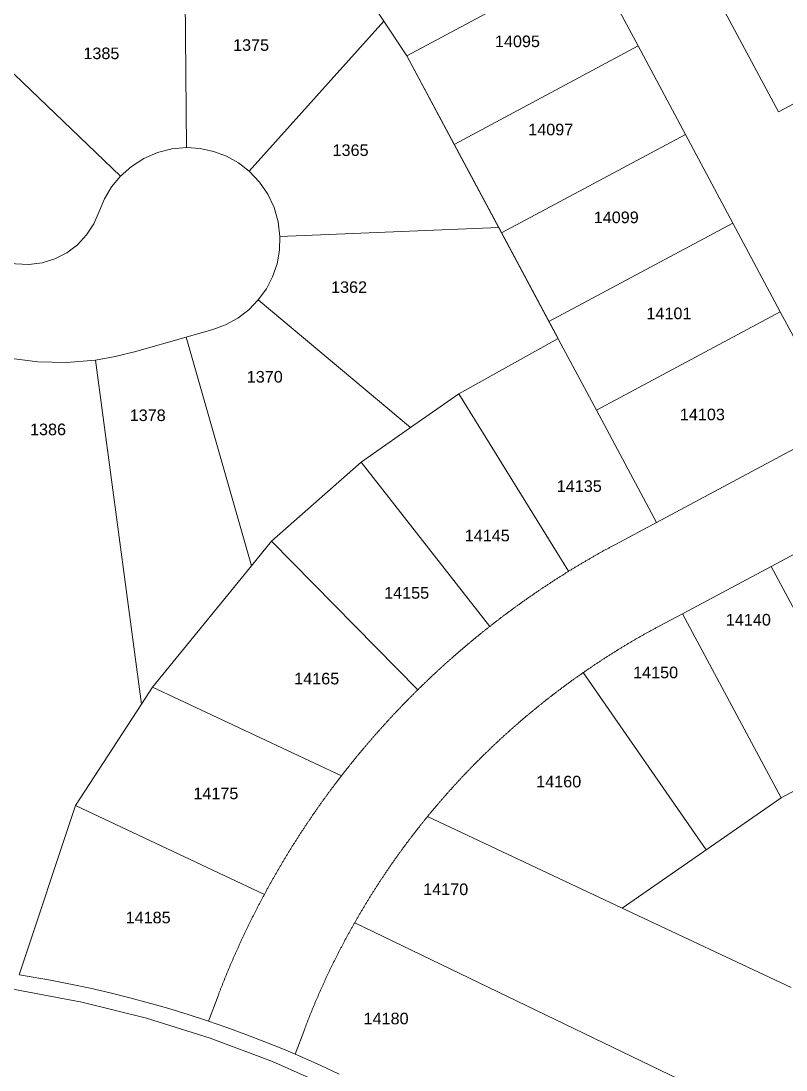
# Model space of a CAD drawing. Header units: feet. Extents: x 865220 to 2866543, y -2240498 to 973965.
# Drawn here: x 2860472 to 2860967, y 965351 to 966029 of the extents above; entities that cross this region are included whole.
import ezdxf
from ezdxf.enums import TextEntityAlignment as Align

# ---------------------------------------------------------------- set-up
doc = ezdxf.new("R2010")
doc.units = ezdxf.units.FT
doc.header["$LTSCALE"] = 0.015
doc.header["$MEASUREMENT"] = 0
doc.layers.add('Dakota County Addresses', color=7, linetype='Continuous')
doc.layers.add('Dakota County Parcels', color=7, linetype='Continuous')
doc.styles.add('Dimensions 100', font='arial.ttf')

# ---------------------------------------------------------------- blocks, each defined once
blk = doc.blocks.new('ACMAP_ANN_TEMPLATE_Dakota County Addresses')
at = {"layer": 'Dakota County Addresses', "style": 'Dimensions 100'}
blk.add_attdef('DakotaCountyAddress', text='', height=50, dxfattribs=at).set_placement((0, 0), align=Align.CENTER)

msp = doc.modelspace()

# ---------------------------------------------------------------- linework, layer by layer
at = {"layer": 'Dakota County Parcels', "lineweight": 5, "ltscale": 100}
for p, q in [((2860579.3, 965947.15), (2860578.14, 966091.24)), ((2860899.61, 966087.62), (2860962.36, 965970.36)), ((2860721.84, 966006.55), (2860840.86, 966070.24)), ((2860840.87, 966070.24), (2860871.53, 966012.94)), ((2860706.92, 966028.98), (2860685.69, 966060.92)), ((2860619.83, 965931.83), (2860706.92, 966028.98)), ((2860721.84, 966006.55), (2860706.92, 966028.98)), ((2860536.46, 965928.65), (2860441.61, 966019.5)), ((2860752.52, 965949.25), (2860871.53, 966012.94)), ((2860871.53, 966012.94), (2860902.2, 965955.63)), ((2860781.3, 965895.45), (2860721.84, 966006.55)), ((2860990.87, 965985.62), (2860962.36, 965970.36)), ((2860783.18, 965891.94), (2860902.2, 965955.63)), ((2860902.2, 965955.63), (2860932.86, 965898.33)), ((2860813.85, 965834.64), (2860932.86, 965898.33)), ((2860932.86, 965898.33), (2860963.53, 965841.03)), ((2860781.3, 965895.45), (2860639.73, 965889.62)), ((2860819.69, 965823.71), (2860781.3, 965895.45)), ((2860724.23, 965766.04), (2860625.76, 965848.61)), ((2860844.51, 965777.34), (2860963.53, 965841.03)), ((2860963.53, 965841.03), (2860988.31, 965794.72)), ((2860596.22, 965829.45), (2860579.13, 965824.59)), ((2860579.13, 965824.59), (2860545.71, 965815.07)), ((2860621.24, 965676.71), (2860579.13, 965824.59)), ((2860755.58, 965787.93), (2860819.69, 965823.71)), ((2860550.1, 965587.1), (2860520.29, 965809.78)), ((2860724.23, 965766.04), (2860755.58, 965787.93)), ((2860826.54, 965673.1), (2860755.59, 965787.92)), ((2860883.39, 965704.7), (2861002.46, 965768.28)), ((2860692.22, 965743.69), (2860724.23, 965766.04)), ((2860634.2, 965692.64), (2860692.22, 965743.69)), ((2860775.58, 965637.51), (2860692.22, 965743.68)), ((2861030.78, 965715.39), (2860957.57, 965676.3)), ((2860883.39, 965704.7), (2860856.89, 965690.56)), ((2860621.24, 965676.71), (2860634.2, 965692.64)), ((2860728.91, 965596.44), (2860634.21, 965692.63)), ((2860557.32, 965598.21), (2860621.24, 965676.71)), ((2860957.57, 965676.3), (2860900.23, 965645.69)), ((2861021.2, 965557.38), (2860957.57, 965676.3)), ((2860900.23, 965645.69), (2860885.15, 965637.64)), ((2860963.99, 965526.55), (2860900.23, 965645.69)), ((2860915.58, 965492.99), (2860836.02, 965607.6)), ((2860557.32, 965598.21), (2860550.1, 965587.1)), ((2860557.33, 965598.21), (2860679.48, 965540.76)), ((2861094.26, 965596.75), (2860963.99, 965526.55)), ((2860550.1, 965587.1), (2860507.53, 965521.63)), ((2860963.99, 965526.55), (2860861.2, 965455.3)), ((2860507.53, 965521.63), (2860471.09, 965412.16)), ((2860507.54, 965521.64), (2860629.69, 965464.18)), ((2860735.27, 965514.53), (2860861.2, 965455.3)), ((2860970.5, 965403.9), (2860861.2, 965455.3)), ((2860688.1, 965445.82), (2861061.05, 965266.11)), ((2860599.71, 965398.64), (2860593.44, 965382.18)), ((2860655.77, 965377.28), (2860649.5, 965360.81))]:
    msp.add_line(p, q, dxfattribs=at)
for points in [[(2860721.85, 966006.55), (2860752.52, 965949.25), (2860783.18, 965891.94), (2860813.85, 965834.64), (2860844.51, 965777.34), (2860883.39, 965704.7)], [(2860579.3, 965947.15), (2860569.77, 965946.3), (2860560.48, 965943.96), (2860551.69, 965940.16), (2860543.62, 965935.02), (2860536.46, 965928.65)], [(2860619.83, 965931.83), (2860612.82, 965937.24), (2860605.09, 965941.55), (2860596.8, 965944.69), (2860588.14, 965946.56), (2860579.3, 965947.15)], [(2860639.73, 965889.62), (2860638.58, 965899.13), (2860635.92, 965908.33), (2860631.84, 965916.99), (2860626.43, 965924.89), (2860619.83, 965931.83)], [(2860536.46, 965928.65), (2860530.79, 965921.76), (2860526.19, 965914.11), (2860522.79, 965905.86)], [(2860460.19, 965873.78), (2860468.64, 965871.89), (2860477.28, 965871.49), (2860485.87, 965872.58), (2860494.14, 965875.14), (2860501.85, 965879.09), (2860508.76, 965884.31), (2860514.66, 965890.64), (2860519.39, 965897.9), (2860522.79, 965905.86)], [(2860625.76, 965848.61), (2860630.94, 965855.8), (2860635, 965863.67), (2860637.85, 965872.05), (2860639.44, 965880.77), (2860639.73, 965889.62)], [(2860596.22, 965829.45), (2860604.6, 965832.53), (2860612.43, 965836.81), (2860619.53, 965842.21), (2860625.76, 965848.61)], [(2860520.29, 965809.78), (2860533.1, 965811.97), (2860545.71, 965815.07)], [(2860464.6, 965811.02), (2860483.09, 965808.68), (2860501.72, 965808.27), (2860520.29, 965809.78)], [(2860856.89, 965690.56), (2860856.45, 965690.32), (2860856.01, 965690.09), (2860855.57, 965689.85), (2860855.13, 965689.61), (2860854.69, 965689.38), (2860854.25, 965689.14), (2860853.81, 965688.9), (2860853.37, 965688.66), (2860852.93, 965688.42), (2860852.5, 965688.18), (2860852.06, 965687.94), (2860851.62, 965687.7), (2860851.18, 965687.46), (2860850.74, 965687.22), (2860850.3, 965686.98), (2860849.87, 965686.74), (2860849.43, 965686.5), (2860848.99, 965686.25), (2860848.55, 965686.01), (2860848.12, 965685.77), (2860847.68, 965685.53), (2860847.24, 965685.28), (2860846.81, 965685.04), (2860846.37, 965684.79), (2860845.94, 965684.55), (2860845.5, 965684.3), (2860845.07, 965684.06), (2860844.63, 965683.81), (2860844.2, 965683.56), (2860843.76, 965683.32), (2860843.33, 965683.07), (2860842.89, 965682.82), (2860842.46, 965682.57), (2860842.03, 965682.32), (2860841.59, 965682.07), (2860841.16, 965681.82), (2860840.73, 965681.57), (2860840.29, 965681.32), (2860839.86, 965681.07), (2860839.43, 965680.82), (2860839, 965680.57), (2860838.56, 965680.32), (2860838.13, 965680.07), (2860837.7, 965679.81), (2860837.27, 965679.56), (2860836.84, 965679.31), (2860836.41, 965679.05), (2860835.98, 965678.8), (2860835.55, 965678.55), (2860835.12, 965678.29), (2860834.69, 965678.04), (2860834.26, 965677.78), (2860833.83, 965677.52), (2860833.4, 965677.27), (2860832.97, 965677.01), (2860832.54, 965676.75), (2860832.11, 965676.5), (2860831.68, 965676.24), (2860831.26, 965675.98), (2860830.83, 965675.72), (2860830.4, 965675.46), (2860829.97, 965675.2), (2860829.55, 965674.94), (2860829.12, 965674.68), (2860828.69, 965674.42), (2860828.27, 965674.16), (2860827.84, 965673.9), (2860827.41, 965673.64), (2860826.99, 965673.37), (2860826.54, 965673.1)], [(2860826.54, 965673.1), (2860826.12, 965672.84), (2860825.69, 965672.57), (2860825.27, 965672.31), (2860824.84, 965672.04), (2860824.42, 965671.78), (2860824, 965671.52), (2860823.57, 965671.25), (2860823.15, 965670.98), (2860822.72, 965670.72), (2860822.3, 965670.45), (2860821.88, 965670.19), (2860821.46, 965669.92), (2860821.03, 965669.65), (2860820.61, 965669.38), (2860820.19, 965669.11), (2860819.77, 965668.85), (2860819.35, 965668.58), (2860818.93, 965668.31), (2860818.51, 965668.04), (2860818.08, 965667.77), (2860817.66, 965667.5), (2860817.24, 965667.22), (2860816.82, 965666.95), (2860816.4, 965666.68), (2860815.99, 965666.41), (2860815.57, 965666.14), (2860815.15, 965665.86), (2860814.73, 965665.59), (2860814.31, 965665.32), (2860813.89, 965665.04), (2860813.47, 965664.77), (2860813.06, 965664.49), (2860812.64, 965664.22), (2860812.22, 965663.94), (2860811.8, 965663.67), (2860811.39, 965663.39), (2860810.97, 965663.11), (2860810.56, 965662.84), (2860810.14, 965662.56), (2860809.72, 965662.28), (2860809.31, 965662), (2860808.89, 965661.73), (2860808.48, 965661.45), (2860808.06, 965661.17), (2860807.65, 965660.89), (2860807.24, 965660.61), (2860806.82, 965660.33), (2860806.41, 965660.05), (2860805.99, 965659.77), (2860805.58, 965659.48), (2860805.17, 965659.2), (2860804.76, 965658.92), (2860804.34, 965658.64), (2860803.93, 965658.35), (2860803.52, 965658.07), (2860803.11, 965657.79), (2860802.7, 965657.5), (2860802.29, 965657.22), (2860801.87, 965656.93), (2860801.46, 965656.65), (2860801.05, 965656.36), (2860800.64, 965656.08), (2860800.23, 965655.79), (2860799.82, 965655.5), (2860799.41, 965655.22), (2860799.01, 965654.93), (2860798.6, 965654.64), (2860798.19, 965654.35), (2860797.78, 965654.06), (2860797.37, 965653.78), (2860796.96, 965653.49), (2860796.56, 965653.2), (2860796.15, 965652.91), (2860795.74, 965652.62), (2860795.34, 965652.33), (2860794.93, 965652.03), (2860794.52, 965651.74), (2860794.12, 965651.45), (2860793.71, 965651.16), (2860793.31, 965650.87), (2860792.9, 965650.57), (2860792.5, 965650.28), (2860792.09, 965649.99), (2860791.69, 965649.69), (2860791.28, 965649.4), (2860790.88, 965649.1), (2860790.48, 965648.81), (2860790.07, 965648.51), (2860789.67, 965648.22), (2860789.27, 965647.92), (2860788.86, 965647.62), (2860788.46, 965647.33), (2860788.06, 965647.03), (2860787.66, 965646.73), (2860787.26, 965646.43), (2860786.86, 965646.14), (2860786.46, 965645.84), (2860786.05, 965645.54), (2860785.65, 965645.24), (2860785.25, 965644.94), (2860784.85, 965644.64), (2860784.45, 965644.34), (2860784.06, 965644.04), (2860783.66, 965643.74), (2860783.26, 965643.43), (2860782.86, 965643.13), (2860782.46, 965642.83), (2860782.06, 965642.53), (2860781.67, 965642.22), (2860781.27, 965641.92), (2860780.87, 965641.62), (2860780.47, 965641.31), (2860780.08, 965641.01), (2860779.68, 965640.7), (2860779.29, 965640.4), (2860778.89, 965640.09), (2860778.49, 965639.79), (2860778.1, 965639.48), (2860777.7, 965639.17), (2860777.31, 965638.87), (2860776.92, 965638.56), (2860776.52, 965638.25), (2860776.13, 965637.94), (2860775.58, 965637.51)], [(2860775.58, 965637.51), (2860775.18, 965637.2), (2860774.79, 965636.89), (2860774.4, 965636.58), (2860774.01, 965636.27), (2860773.61, 965635.96), (2860773.22, 965635.65), (2860772.83, 965635.34), (2860772.44, 965635.03), (2860772.05, 965634.72), (2860771.66, 965634.41), (2860771.27, 965634.09), (2860770.88, 965633.78), (2860770.49, 965633.47), (2860770.1, 965633.15), (2860769.71, 965632.84), (2860769.32, 965632.53), (2860768.93, 965632.21), (2860768.54, 965631.9), (2860768.16, 965631.58), (2860767.77, 965631.27), (2860767.38, 965630.95), (2860766.99, 965630.63), (2860766.61, 965630.32), (2860766.22, 965630), (2860765.83, 965629.68), (2860765.45, 965629.36), (2860765.06, 965629.05), (2860764.68, 965628.73), (2860764.29, 965628.41), (2860763.91, 965628.09), (2860763.52, 965627.77), (2860763.14, 965627.45), (2860762.75, 965627.13), (2860762.37, 965626.81), (2860761.99, 965626.49), (2860761.6, 965626.17), (2860761.22, 965625.85), (2860760.84, 965625.52), (2860760.45, 965625.2), (2860760.07, 965624.88), (2860759.69, 965624.56), (2860759.31, 965624.23), (2860758.93, 965623.91), (2860758.55, 965623.59), (2860758.17, 965623.26), (2860757.79, 965622.94), (2860757.41, 965622.61), (2860757.03, 965622.29), (2860756.65, 965621.96), (2860756.27, 965621.64), (2860755.89, 965621.31), (2860755.51, 965620.98), (2860755.13, 965620.66), (2860754.76, 965620.33), (2860754.38, 965620), (2860754, 965619.67), (2860753.62, 965619.34), (2860753.25, 965619.02), (2860752.87, 965618.69), (2860752.49, 965618.36), (2860752.12, 965618.03), (2860751.74, 965617.7), (2860751.37, 965617.37), (2860750.99, 965617.04), (2860750.62, 965616.71), (2860750.24, 965616.37), (2860749.87, 965616.04), (2860749.5, 965615.71), (2860749.12, 965615.38), (2860748.75, 965615.05), (2860748.38, 965614.71), (2860748, 965614.38), (2860747.63, 965614.05), (2860747.26, 965613.71), (2860746.89, 965613.38), (2860746.52, 965613.04), (2860746.15, 965612.71), (2860745.78, 965612.37), (2860745.4, 965612.04), (2860745.03, 965611.7), (2860744.66, 965611.36), (2860744.3, 965611.03), (2860743.93, 965610.69), (2860743.56, 965610.35), (2860743.19, 965610.01), (2860742.82, 965609.68), (2860742.45, 965609.34), (2860742.08, 965609), (2860741.72, 965608.66), (2860741.35, 965608.32), (2860740.98, 965607.98), (2860740.62, 965607.64), (2860740.25, 965607.3), (2860739.88, 965606.96), (2860739.52, 965606.62), (2860739.15, 965606.28), (2860738.79, 965605.94), (2860738.42, 965605.59), (2860738.06, 965605.25), (2860737.7, 965604.91), (2860737.33, 965604.57), (2860736.97, 965604.22), (2860736.61, 965603.88), (2860736.24, 965603.53), (2860735.88, 965603.19), (2860735.52, 965602.85), (2860735.16, 965602.5), (2860734.8, 965602.16), (2860734.43, 965601.81), (2860734.07, 965601.46), (2860733.71, 965601.12), (2860733.35, 965600.77), (2860732.99, 965600.42), (2860732.63, 965600.08), (2860732.27, 965599.73), (2860731.91, 965599.38), (2860731.56, 965599.03), (2860731.2, 965598.68), (2860730.84, 965598.34), (2860730.48, 965597.99), (2860730.12, 965597.64), (2860729.77, 965597.29), (2860729.41, 965596.94), (2860728.91, 965596.44)], [(2860885.15, 965637.64), (2860884.71, 965637.4), (2860884.27, 965637.16), (2860883.83, 965636.93), (2860883.39, 965636.69), (2860882.95, 965636.45), (2860882.51, 965636.21), (2860882.07, 965635.98), (2860881.63, 965635.74), (2860881.19, 965635.5), (2860880.75, 965635.26), (2860880.32, 965635.02), (2860879.88, 965634.78), (2860879.44, 965634.54), (2860879, 965634.29), (2860878.56, 965634.05), (2860878.13, 965633.81), (2860877.69, 965633.57), (2860877.25, 965633.32), (2860876.82, 965633.08), (2860876.38, 965632.84), (2860875.94, 965632.59), (2860875.51, 965632.35), (2860875.07, 965632.1), (2860874.64, 965631.86), (2860874.2, 965631.61), (2860873.77, 965631.36), (2860873.33, 965631.12), (2860872.9, 965630.87), (2860872.46, 965630.62), (2860872.03, 965630.37), (2860871.6, 965630.12), (2860871.16, 965629.87), (2860870.73, 965629.62), (2860870.3, 965629.37), (2860869.87, 965629.12), (2860869.43, 965628.87), (2860869, 965628.62), (2860868.57, 965628.37), (2860868.14, 965628.12), (2860867.71, 965627.86), (2860867.28, 965627.61), (2860866.84, 965627.36), (2860866.41, 965627.1), (2860865.98, 965626.85), (2860865.55, 965626.59), (2860865.12, 965626.34), (2860864.69, 965626.08), (2860864.27, 965625.82), (2860863.84, 965625.57), (2860863.41, 965625.31), (2860862.98, 965625.05), (2860862.55, 965624.79), (2860862.12, 965624.54), (2860861.7, 965624.28), (2860861.27, 965624.02), (2860860.84, 965623.76), (2860860.41, 965623.5), (2860859.99, 965623.24), (2860859.56, 965622.98), (2860859.13, 965622.71), (2860858.71, 965622.45), (2860858.28, 965622.19), (2860857.86, 965621.93), (2860857.43, 965621.66), (2860857.01, 965621.4), (2860856.58, 965621.14), (2860856.16, 965620.87), (2860855.74, 965620.61), (2860855.31, 965620.34), (2860854.89, 965620.07), (2860854.47, 965619.81), (2860854.04, 965619.54), (2860853.62, 965619.27), (2860853.2, 965619.01), (2860852.78, 965618.74), (2860852.35, 965618.47), (2860851.93, 965618.2), (2860851.51, 965617.93), (2860851.09, 965617.66), (2860850.67, 965617.39), (2860850.25, 965617.12), (2860849.83, 965616.85), (2860849.41, 965616.58), (2860848.99, 965616.31), (2860848.57, 965616.04), (2860848.15, 965615.76), (2860847.73, 965615.49), (2860847.31, 965615.22), (2860846.9, 965614.94), (2860846.48, 965614.67), (2860846.06, 965614.39), (2860845.64, 965614.12), (2860845.23, 965613.84), (2860844.81, 965613.57), (2860844.39, 965613.29), (2860843.98, 965613.01), (2860843.56, 965612.74), (2860843.14, 965612.46), (2860842.73, 965612.18), (2860842.31, 965611.9), (2860841.9, 965611.62), (2860841.48, 965611.34), (2860841.07, 965611.06), (2860840.66, 965610.78), (2860840.24, 965610.5), (2860839.83, 965610.22), (2860839.41, 965609.94), (2860839, 965609.66), (2860838.59, 965609.38), (2860838.18, 965609.09), (2860837.76, 965608.81), (2860837.35, 965608.53), (2860836.94, 965608.24), (2860836.53, 965607.96), (2860836.02, 965607.6)], [(2860836.02, 965607.6), (2860835.61, 965607.32), (2860835.2, 965607.03), (2860834.79, 965606.75), (2860834.38, 965606.46), (2860833.97, 965606.17), (2860833.56, 965605.88), (2860833.15, 965605.6), (2860832.74, 965605.31), (2860832.33, 965605.02), (2860831.92, 965604.73), (2860831.52, 965604.44), (2860831.11, 965604.15), (2860830.7, 965603.86), (2860830.3, 965603.57), (2860829.89, 965603.28), (2860829.48, 965602.99), (2860829.08, 965602.7), (2860828.67, 965602.4), (2860828.27, 965602.11), (2860827.86, 965601.82), (2860827.46, 965601.52), (2860827.05, 965601.23), (2860826.65, 965600.94), (2860826.24, 965600.64), (2860825.84, 965600.35), (2860825.44, 965600.05), (2860825.03, 965599.75), (2860824.63, 965599.46), (2860824.23, 965599.16), (2860823.83, 965598.86), (2860823.43, 965598.57), (2860823.02, 965598.27), (2860822.62, 965597.97), (2860822.22, 965597.67), (2860821.82, 965597.37), (2860821.42, 965597.07), (2860821.02, 965596.77), (2860820.62, 965596.47), (2860820.22, 965596.17), (2860819.82, 965595.87), (2860819.43, 965595.57), (2860819.03, 965595.27), (2860818.63, 965594.96), (2860818.23, 965594.66), (2860817.83, 965594.36), (2860817.44, 965594.05), (2860817.04, 965593.75), (2860816.64, 965593.44), (2860816.25, 965593.14), (2860815.85, 965592.83), (2860815.46, 965592.53), (2860815.06, 965592.22), (2860814.66, 965591.92), (2860814.27, 965591.61), (2860813.88, 965591.3), (2860813.48, 965590.99), (2860813.09, 965590.69), (2860812.69, 965590.38), (2860812.3, 965590.07), (2860811.91, 965589.76), (2860811.52, 965589.45), (2860811.12, 965589.14), (2860810.73, 965588.83), (2860810.34, 965588.52), (2860809.95, 965588.21), (2860809.56, 965587.9), (2860809.17, 965587.58), (2860808.78, 965587.27), (2860808.39, 965586.96), (2860808, 965586.65), (2860807.61, 965586.33), (2860807.22, 965586.02), (2860806.83, 965585.7), (2860806.44, 965585.39), (2860806.05, 965585.07), (2860805.67, 965584.76), (2860805.28, 965584.44), (2860804.89, 965584.13), (2860804.5, 965583.81), (2860804.12, 965583.49), (2860803.73, 965583.17), (2860803.35, 965582.86), (2860802.96, 965582.54), (2860802.58, 965582.22), (2860802.19, 965581.9), (2860801.81, 965581.58), (2860801.42, 965581.26), (2860801.04, 965580.94), (2860800.65, 965580.62), (2860800.27, 965580.3), (2860799.89, 965579.98), (2860799.51, 965579.66), (2860799.12, 965579.33), (2860798.74, 965579.01), (2860798.36, 965578.69), (2860797.98, 965578.36), (2860797.6, 965578.04), (2860797.22, 965577.72), (2860796.84, 965577.39), (2860796.46, 965577.07), (2860796.08, 965576.74), (2860795.7, 965576.42), (2860795.32, 965576.09), (2860794.94, 965575.76), (2860794.56, 965575.44), (2860794.18, 965575.11), (2860793.81, 965574.78), (2860793.43, 965574.46), (2860793.05, 965574.13), (2860792.67, 965573.8), (2860792.3, 965573.47), (2860791.92, 965573.14), (2860791.55, 965572.81), (2860791.17, 965572.48), (2860790.8, 965572.15), (2860790.42, 965571.82), (2860790.05, 965571.49), (2860789.67, 965571.15), (2860789.3, 965570.82), (2860788.93, 965570.49), (2860788.55, 965570.16), (2860788.18, 965569.82), (2860787.81, 965569.49), (2860787.44, 965569.16), (2860787.06, 965568.82), (2860786.69, 965568.49), (2860786.32, 965568.15), (2860785.95, 965567.82), (2860785.58, 965567.48), (2860785.21, 965567.14), (2860784.84, 965566.81), (2860784.47, 965566.47), (2860784.1, 965566.13), (2860783.73, 965565.8), (2860783.37, 965565.46), (2860783, 965565.12), (2860782.63, 965564.78), (2860782.26, 965564.44), (2860781.9, 965564.1), (2860781.53, 965563.76), (2860781.16, 965563.42), (2860780.8, 965563.08), (2860780.43, 965562.74), (2860780.07, 965562.4), (2860779.7, 965562.06), (2860779.34, 965561.71), (2860778.97, 965561.37), (2860778.61, 965561.03), (2860778.25, 965560.69), (2860777.88, 965560.34), (2860777.52, 965560), (2860777.16, 965559.65), (2860776.8, 965559.31), (2860776.43, 965558.96), (2860776.07, 965558.62), (2860775.71, 965558.27), (2860775.35, 965557.93), (2860774.99, 965557.58), (2860774.63, 965557.23), (2860774.27, 965556.89), (2860773.91, 965556.54), (2860773.55, 965556.19), (2860773.19, 965555.84), (2860772.84, 965555.49), (2860772.48, 965555.14), (2860772.12, 965554.79), (2860771.76, 965554.44), (2860771.41, 965554.09), (2860771.05, 965553.74), (2860770.69, 965553.39), (2860770.34, 965553.04), (2860769.98, 965552.69), (2860769.63, 965552.34), (2860769.27, 965551.99), (2860768.92, 965551.63), (2860768.56, 965551.28), (2860768.21, 965550.93), (2860767.86, 965550.57), (2860767.51, 965550.22), (2860767.15, 965549.86), (2860766.8, 965549.51), (2860766.45, 965549.15), (2860766.1, 965548.8), (2860765.75, 965548.44), (2860765.4, 965548.09), (2860765.04, 965547.73), (2860764.69, 965547.37), (2860764.35, 965547.02), (2860764, 965546.66), (2860763.65, 965546.3), (2860763.3, 965545.94), (2860762.95, 965545.58), (2860762.6, 965545.22), (2860762.25, 965544.86), (2860761.91, 965544.5), (2860761.56, 965544.14), (2860761.21, 965543.78), (2860760.87, 965543.42), (2860760.52, 965543.06), (2860760.18, 965542.7), (2860759.83, 965542.34), (2860759.49, 965541.98), (2860759.14, 965541.61), (2860758.8, 965541.25), (2860758.46, 965540.89), (2860758.11, 965540.52), (2860757.77, 965540.16), (2860757.43, 965539.79), (2860757.09, 965539.43), (2860756.74, 965539.07), (2860756.4, 965538.7), (2860756.06, 965538.33), (2860755.72, 965537.97), (2860755.38, 965537.6), (2860755.04, 965537.24), (2860754.7, 965536.87), (2860754.36, 965536.5), (2860754.02, 965536.13), (2860753.69, 965535.76), (2860753.35, 965535.4), (2860753.01, 965535.03), (2860752.67, 965534.66), (2860752.34, 965534.29), (2860752, 965533.92), (2860751.66, 965533.55), (2860751.33, 965533.18), (2860750.99, 965532.81), (2860750.66, 965532.44), (2860750.32, 965532.07), (2860749.99, 965531.69), (2860749.66, 965531.32), (2860749.32, 965530.95), (2860748.99, 965530.58), (2860748.66, 965530.2), (2860748.32, 965529.83), (2860747.99, 965529.46), (2860747.66, 965529.08), (2860747.33, 965528.71), (2860747, 965528.33), (2860746.67, 965527.96), (2860746.34, 965527.58), (2860746.01, 965527.2), (2860745.68, 965526.83), (2860745.35, 965526.45), (2860745.02, 965526.08), (2860744.69, 965525.7), (2860744.37, 965525.32), (2860744.04, 965524.94), (2860743.71, 965524.56), (2860743.39, 965524.19), (2860743.06, 965523.81), (2860742.73, 965523.43), (2860742.41, 965523.05), (2860742.08, 965522.67), (2860741.76, 965522.29), (2860741.43, 965521.91), (2860741.11, 965521.53), (2860740.79, 965521.15), (2860740.46, 965520.76), (2860740.14, 965520.38), (2860739.82, 965520), (2860739.5, 965519.62), (2860739.17, 965519.24), (2860738.85, 965518.85), (2860738.53, 965518.47), (2860738.21, 965518.09), (2860737.89, 965517.7), (2860737.57, 965517.32), (2860737.25, 965516.93), (2860736.93, 965516.55), (2860736.62, 965516.16), (2860736.3, 965515.78), (2860735.98, 965515.39), (2860735.66, 965515), (2860735.27, 965514.53)], [(2860728.91, 965596.44), (2860728.55, 965596.09), (2860728.2, 965595.74), (2860727.84, 965595.39), (2860727.49, 965595.04), (2860727.13, 965594.69), (2860726.78, 965594.33), (2860726.42, 965593.98), (2860726.07, 965593.63), (2860725.72, 965593.27), (2860725.36, 965592.92), (2860725.01, 965592.57), (2860724.66, 965592.21), (2860724.31, 965591.86), (2860723.95, 965591.5), (2860723.6, 965591.15), (2860723.25, 965590.79), (2860722.9, 965590.44), (2860722.55, 965590.08), (2860722.2, 965589.72), (2860721.85, 965589.37), (2860721.5, 965589.01), (2860721.15, 965588.65), (2860720.8, 965588.29), (2860720.45, 965587.93), (2860720.1, 965587.58), (2860719.76, 965587.22), (2860719.41, 965586.86), (2860719.06, 965586.5), (2860718.71, 965586.14), (2860718.37, 965585.78), (2860718.02, 965585.42), (2860717.67, 965585.06), (2860717.33, 965584.7), (2860716.98, 965584.33), (2860716.64, 965583.97), (2860716.29, 965583.61), (2860715.95, 965583.25), (2860715.6, 965582.89), (2860715.26, 965582.52), (2860714.92, 965582.16), (2860714.57, 965581.8), (2860714.23, 965581.43), (2860713.89, 965581.07), (2860713.55, 965580.7), (2860713.2, 965580.34), (2860712.86, 965579.97), (2860712.52, 965579.61), (2860712.18, 965579.24), (2860711.84, 965578.88), (2860711.5, 965578.51), (2860711.16, 965578.14), (2860710.82, 965577.78), (2860710.48, 965577.41), (2860710.14, 965577.04), (2860709.8, 965576.67), (2860709.46, 965576.31), (2860709.13, 965575.94), (2860708.79, 965575.57), (2860708.45, 965575.2), (2860708.11, 965574.83), (2860707.78, 965574.46), (2860707.44, 965574.09), (2860707.11, 965573.72), (2860706.77, 965573.35), (2860706.44, 965572.98), (2860706.1, 965572.61), (2860705.77, 965572.24), (2860705.43, 965571.87), (2860705.1, 965571.49), (2860704.76, 965571.12), (2860704.43, 965570.75), (2860704.1, 965570.38), (2860703.77, 965570), (2860703.43, 965569.63), (2860703.1, 965569.25), (2860702.77, 965568.88), (2860702.44, 965568.51), (2860702.11, 965568.13), (2860701.78, 965567.76), (2860701.45, 965567.38), (2860701.12, 965567), (2860700.79, 965566.63), (2860700.46, 965566.25), (2860700.13, 965565.88), (2860699.8, 965565.5), (2860699.47, 965565.12), (2860699.14, 965564.74), (2860698.82, 965564.37), (2860698.49, 965563.99), (2860698.16, 965563.61), (2860697.84, 965563.23), (2860697.51, 965562.85), (2860697.18, 965562.47), (2860696.86, 965562.09), (2860696.53, 965561.71), (2860696.21, 965561.33), (2860695.88, 965560.95), (2860695.56, 965560.57), (2860695.24, 965560.19), (2860694.91, 965559.81), (2860694.59, 965559.43), (2860694.27, 965559.05), (2860693.95, 965558.67), (2860693.62, 965558.28), (2860693.3, 965557.9), (2860692.98, 965557.52), (2860692.66, 965557.13), (2860692.34, 965556.75), (2860692.02, 965556.37), (2860691.7, 965555.98), (2860691.38, 965555.6), (2860691.06, 965555.21), (2860690.74, 965554.83), (2860690.42, 965554.44), (2860690.1, 965554.06), (2860689.79, 965553.67), (2860689.47, 965553.29), (2860689.15, 965552.9), (2860688.83, 965552.51), (2860688.52, 965552.13), (2860688.2, 965551.74), (2860687.89, 965551.35), (2860687.57, 965550.96), (2860687.26, 965550.57), (2860686.94, 965550.19), (2860686.63, 965549.8), (2860686.31, 965549.41), (2860686, 965549.02), (2860685.69, 965548.63), (2860685.37, 965548.24), (2860685.06, 965547.85), (2860684.75, 965547.46), (2860684.44, 965547.07), (2860684.12, 965546.68), (2860683.81, 965546.29), (2860683.5, 965545.89), (2860683.19, 965545.5), (2860682.88, 965545.11), (2860682.57, 965544.72), (2860682.26, 965544.33), (2860681.95, 965543.93), (2860681.64, 965543.54), (2860681.34, 965543.15), (2860681.03, 965542.75), (2860680.72, 965542.36), (2860680.41, 965541.96), (2860680.11, 965541.57), (2860679.8, 965541.17), (2860679.48, 965540.76)], [(2860679.48, 965540.76), (2860679.17, 965540.36), (2860678.87, 965539.97), (2860678.56, 965539.57), (2860678.26, 965539.18), (2860677.95, 965538.78), (2860677.65, 965538.38), (2860677.34, 965537.99), (2860677.04, 965537.59), (2860676.74, 965537.19), (2860676.44, 965536.79), (2860676.13, 965536.4), (2860675.83, 965536), (2860675.53, 965535.6), (2860675.23, 965535.2), (2860674.93, 965534.8), (2860674.63, 965534.4), (2860674.33, 965534), (2860674.03, 965533.6), (2860673.73, 965533.2), (2860673.43, 965532.8), (2860673.13, 965532.4), (2860672.83, 965532), (2860672.53, 965531.6), (2860672.24, 965531.19), (2860671.94, 965530.79), (2860671.64, 965530.39), (2860671.35, 965529.99), (2860671.05, 965529.58), (2860670.75, 965529.18), (2860670.46, 965528.78), (2860670.16, 965528.37), (2860669.87, 965527.97), (2860669.57, 965527.57), (2860669.28, 965527.16), (2860668.99, 965526.76), (2860668.69, 965526.35), (2860668.4, 965525.95), (2860668.11, 965525.54), (2860667.81, 965525.14), (2860667.52, 965524.73), (2860667.23, 965524.32), (2860666.94, 965523.92), (2860666.65, 965523.51), (2860666.36, 965523.1), (2860666.07, 965522.7), (2860665.78, 965522.29), (2860665.49, 965521.88), (2860665.2, 965521.47), (2860664.91, 965521.07), (2860664.63, 965520.66), (2860664.34, 965520.25), (2860664.05, 965519.84), (2860663.76, 965519.43), (2860663.48, 965519.02), (2860663.19, 965518.61), (2860662.9, 965518.2), (2860662.62, 965517.79), (2860662.33, 965517.38), (2860662.05, 965516.97), (2860661.76, 965516.56), (2860661.48, 965516.15), (2860661.2, 965515.73), (2860660.91, 965515.32), (2860660.63, 965514.91), (2860660.35, 965514.5), (2860660.07, 965514.08), (2860659.78, 965513.67), (2860659.5, 965513.26), (2860659.22, 965512.85), (2860658.94, 965512.43), (2860658.66, 965512.02), (2860658.38, 965511.6), (2860658.1, 965511.19), (2860657.82, 965510.77), (2860657.54, 965510.36), (2860657.26, 965509.94), (2860656.99, 965509.53), (2860656.71, 965509.11), (2860656.43, 965508.7), (2860656.15, 965508.28), (2860655.88, 965507.86), (2860655.6, 965507.45), (2860655.32, 965507.03), (2860655.05, 965506.61), (2860654.77, 965506.2), (2860654.5, 965505.78), (2860654.22, 965505.36), (2860653.95, 965504.94), (2860653.68, 965504.52), (2860653.4, 965504.11), (2860653.13, 965503.69), (2860652.86, 965503.27), (2860652.59, 965502.85), (2860652.31, 965502.43), (2860652.04, 965502.01), (2860651.77, 965501.59), (2860651.5, 965501.17), (2860651.23, 965500.75), (2860650.96, 965500.33), (2860650.69, 965499.9), (2860650.42, 965499.48), (2860650.15, 965499.06), (2860649.89, 965498.64), (2860649.62, 965498.22), (2860649.35, 965497.8), (2860649.08, 965497.37), (2860648.82, 965496.95), (2860648.55, 965496.53), (2860648.28, 965496.1), (2860648.02, 965495.68), (2860647.75, 965495.26), (2860647.49, 965494.83), (2860647.22, 965494.41), (2860646.96, 965493.98), (2860646.7, 965493.56), (2860646.43, 965493.13), (2860646.17, 965492.71), (2860645.91, 965492.28), (2860645.65, 965491.86), (2860645.38, 965491.43), (2860645.12, 965491.01), (2860644.86, 965490.58), (2860644.6, 965490.15), (2860644.34, 965489.73), (2860644.08, 965489.3), (2860643.82, 965488.87), (2860643.56, 965488.44), (2860643.3, 965488.02), (2860643.04, 965487.59), (2860642.79, 965487.16), (2860642.53, 965486.73), (2860642.27, 965486.3), (2860642.01, 965485.87), (2860641.76, 965485.44), (2860641.5, 965485.02), (2860641.25, 965484.59), (2860640.99, 965484.16), (2860640.74, 965483.73), (2860640.48, 965483.3), (2860640.23, 965482.86), (2860639.97, 965482.43), (2860639.72, 965482), (2860639.47, 965481.57), (2860639.22, 965481.14), (2860638.96, 965480.71), (2860638.71, 965480.28), (2860638.46, 965479.84), (2860638.21, 965479.41), (2860637.96, 965478.98), (2860637.71, 965478.55), (2860637.46, 965478.11), (2860637.21, 965477.68), (2860636.96, 965477.25), (2860636.71, 965476.81), (2860636.46, 965476.38), (2860636.22, 965475.94), (2860635.97, 965475.51), (2860635.72, 965475.08), (2860635.47, 965474.64), (2860635.23, 965474.21), (2860634.98, 965473.77), (2860634.74, 965473.34), (2860634.49, 965472.9), (2860634.25, 965472.46), (2860634, 965472.03), (2860633.76, 965471.59), (2860633.51, 965471.15), (2860633.27, 965470.72), (2860633.03, 965470.28), (2860632.79, 965469.84), (2860632.54, 965469.41), (2860632.3, 965468.97), (2860632.06, 965468.53), (2860631.82, 965468.09), (2860631.58, 965467.65), (2860631.34, 965467.22), (2860631.1, 965466.78), (2860630.86, 965466.34), (2860630.62, 965465.9), (2860630.38, 965465.46), (2860630.15, 965465.02), (2860629.69, 965464.18)], [(2860735.27, 965514.53), (2860734.96, 965514.14), (2860734.64, 965513.76), (2860734.33, 965513.37), (2860734.01, 965512.98), (2860733.7, 965512.59), (2860733.38, 965512.2), (2860733.07, 965511.82), (2860732.75, 965511.43), (2860732.44, 965511.04), (2860732.13, 965510.65), (2860731.82, 965510.26), (2860731.5, 965509.87), (2860731.19, 965509.48), (2860730.88, 965509.08), (2860730.57, 965508.69), (2860730.26, 965508.3), (2860729.95, 965507.91), (2860729.64, 965507.52), (2860729.33, 965507.12), (2860729.02, 965506.73), (2860728.71, 965506.34), (2860728.4, 965505.94), (2860728.1, 965505.55), (2860727.79, 965505.16), (2860727.48, 965504.76), (2860727.17, 965504.37), (2860726.87, 965503.97), (2860726.56, 965503.58), (2860726.26, 965503.18), (2860725.95, 965502.78), (2860725.65, 965502.39), (2860725.34, 965501.99), (2860725.04, 965501.59), (2860724.74, 965501.2), (2860724.43, 965500.8), (2860724.13, 965500.4), (2860723.83, 965500), (2860723.53, 965499.6), (2860723.22, 965499.2), (2860722.92, 965498.81), (2860722.62, 965498.41), (2860722.32, 965498.01), (2860722.02, 965497.61), (2860721.72, 965497.21), (2860721.42, 965496.8), (2860721.13, 965496.4), (2860720.83, 965496), (2860720.53, 965495.6), (2860720.23, 965495.2), (2860719.94, 965494.8), (2860719.64, 965494.39), (2860719.34, 965493.99), (2860719.05, 965493.59), (2860718.75, 965493.18), (2860718.46, 965492.78), (2860718.16, 965492.38), (2860717.87, 965491.97), (2860717.58, 965491.57), (2860717.28, 965491.16), (2860716.99, 965490.76), (2860716.7, 965490.35), (2860716.4, 965489.95), (2860716.11, 965489.54), (2860715.82, 965489.13), (2860715.53, 965488.73), (2860715.24, 965488.32), (2860714.95, 965487.91), (2860714.66, 965487.51), (2860714.37, 965487.1), (2860714.08, 965486.69), (2860713.79, 965486.28), (2860713.51, 965485.87), (2860713.22, 965485.46), (2860712.93, 965485.05), (2860712.65, 965484.65), (2860712.36, 965484.24), (2860712.07, 965483.83), (2860711.79, 965483.41), (2860711.5, 965483), (2860711.22, 965482.59), (2860710.93, 965482.18), (2860710.65, 965481.77), (2860710.37, 965481.36), (2860710.08, 965480.95), (2860709.8, 965480.53), (2860709.52, 965480.12), (2860709.24, 965479.71), (2860708.96, 965479.29), (2860708.68, 965478.88), (2860708.39, 965478.47), (2860708.11, 965478.05), (2860707.84, 965477.64), (2860707.56, 965477.22), (2860707.28, 965476.81), (2860707, 965476.39), (2860706.72, 965475.98), (2860706.44, 965475.56), (2860706.17, 965475.15), (2860705.89, 965474.73), (2860705.61, 965474.31), (2860705.34, 965473.9), (2860705.06, 965473.48), (2860704.79, 965473.06), (2860704.51, 965472.64), (2860704.24, 965472.23), (2860703.96, 965471.81), (2860703.69, 965471.39), (2860703.42, 965470.97), (2860703.15, 965470.55), (2860702.87, 965470.13), (2860702.6, 965469.71), (2860702.33, 965469.29), (2860702.06, 965468.87), (2860701.79, 965468.45), (2860701.52, 965468.03), (2860701.25, 965467.61), (2860700.98, 965467.19), (2860700.71, 965466.77), (2860700.44, 965466.34), (2860700.18, 965465.92), (2860699.91, 965465.5), (2860699.64, 965465.08), (2860699.38, 965464.65), (2860699.11, 965464.23), (2860698.84, 965463.81), (2860698.58, 965463.38), (2860698.31, 965462.96), (2860698.05, 965462.53), (2860697.79, 965462.11), (2860697.52, 965461.68), (2860697.26, 965461.26), (2860697, 965460.83), (2860696.73, 965460.41), (2860696.47, 965459.98), (2860696.21, 965459.56), (2860695.95, 965459.13), (2860695.69, 965458.7), (2860695.43, 965458.28), (2860695.17, 965457.85), (2860694.91, 965457.42), (2860694.65, 965456.99), (2860694.39, 965456.57), (2860694.14, 965456.14), (2860693.88, 965455.71), (2860693.62, 965455.28), (2860693.37, 965454.85), (2860693.11, 965454.42), (2860692.85, 965453.99), (2860692.6, 965453.56), (2860692.34, 965453.13), (2860692.09, 965452.7), (2860691.83, 965452.27), (2860691.58, 965451.84), (2860691.33, 965451.41), (2860691.08, 965450.98), (2860690.82, 965450.55), (2860690.57, 965450.11), (2860690.32, 965449.68), (2860690.07, 965449.25), (2860689.82, 965448.82), (2860689.57, 965448.38), (2860689.32, 965447.95), (2860689.07, 965447.52), (2860688.82, 965447.08), (2860688.57, 965446.65), (2860688.1, 965445.82)], [(2860629.69, 965464.18), (2860629.46, 965463.74), (2860629.22, 965463.3), (2860628.98, 965462.86), (2860628.75, 965462.42), (2860628.51, 965461.98), (2860628.28, 965461.54), (2860628.04, 965461.09), (2860627.81, 965460.65), (2860627.58, 965460.21), (2860627.34, 965459.77), (2860627.11, 965459.33), (2860626.88, 965458.88), (2860626.65, 965458.44), (2860626.41, 965458), (2860626.18, 965457.55), (2860625.95, 965457.11), (2860625.72, 965456.67), (2860625.49, 965456.22), (2860625.26, 965455.78), (2860625.03, 965455.33), (2860624.8, 965454.89), (2860624.57, 965454.45), (2860624.35, 965454), (2860624.12, 965453.56), (2860623.89, 965453.11), (2860623.66, 965452.67), (2860623.44, 965452.22), (2860623.21, 965451.77), (2860622.99, 965451.33), (2860622.76, 965450.88), (2860622.54, 965450.43), (2860622.31, 965449.99), (2860622.09, 965449.54), (2860621.86, 965449.09), (2860621.64, 965448.65), (2860621.42, 965448.2), (2860621.19, 965447.75), (2860620.97, 965447.3), (2860620.75, 965446.86), (2860620.53, 965446.41), (2860620.31, 965445.96), (2860620.09, 965445.51), (2860619.87, 965445.06), (2860619.65, 965444.61), (2860619.43, 965444.16), (2860619.21, 965443.71), (2860618.99, 965443.26), (2860618.77, 965442.81), (2860618.56, 965442.36), (2860618.34, 965441.91), (2860618.12, 965441.46), (2860617.91, 965441.01), (2860617.69, 965440.56), (2860617.47, 965440.11), (2860617.26, 965439.66), (2860617.04, 965439.21), (2860616.83, 965438.76), (2860616.62, 965438.3), (2860616.4, 965437.85), (2860616.19, 965437.4), (2860615.98, 965436.95), (2860615.76, 965436.49), (2860615.55, 965436.04), (2860615.34, 965435.59), (2860615.13, 965435.14), (2860614.92, 965434.68), (2860614.71, 965434.23), (2860614.5, 965433.77), (2860614.29, 965433.32), (2860614.08, 965432.87), (2860613.87, 965432.41), (2860613.66, 965431.96), (2860613.46, 965431.5), (2860613.25, 965431.05), (2860613.04, 965430.59), (2860612.83, 965430.14), (2860612.63, 965429.68), (2860612.42, 965429.23), (2860612.22, 965428.77), (2860612.01, 965428.31), (2860611.81, 965427.86), (2860611.6, 965427.4), (2860611.4, 965426.95), (2860611.2, 965426.49), (2860610.99, 965426.03), (2860610.79, 965425.58), (2860610.59, 965425.12), (2860610.39, 965424.66), (2860610.19, 965424.2), (2860609.99, 965423.74), (2860609.78, 965423.29), (2860609.58, 965422.83), (2860609.39, 965422.37), (2860609.19, 965421.91), (2860608.99, 965421.45), (2860608.79, 965420.99), (2860608.59, 965420.54), (2860608.39, 965420.08), (2860608.2, 965419.62), (2860608, 965419.16), (2860607.8, 965418.7), (2860607.61, 965418.24), (2860607.41, 965417.78), (2860607.22, 965417.32), (2860607.02, 965416.86), (2860606.83, 965416.4), (2860606.63, 965415.93), (2860606.44, 965415.47), (2860606.25, 965415.01), (2860606.05, 965414.55), (2860605.86, 965414.09), (2860605.67, 965413.63), (2860605.48, 965413.17), (2860605.29, 965412.7), (2860605.1, 965412.24), (2860604.91, 965411.78), (2860604.72, 965411.32), (2860604.53, 965410.85), (2860604.34, 965410.39), (2860604.15, 965409.93), (2860603.96, 965409.46), (2860603.78, 965409), (2860603.59, 965408.54), (2860603.4, 965408.07), (2860603.22, 965407.61), (2860603.03, 965407.15), (2860602.84, 965406.68), (2860602.66, 965406.22), (2860602.48, 965405.75), (2860602.29, 965405.29), (2860602.11, 965404.82), (2860601.92, 965404.36), (2860601.74, 965403.89), (2860601.56, 965403.43), (2860601.38, 965402.96), (2860601.19, 965402.5), (2860601.01, 965402.03), (2860600.83, 965401.56), (2860600.65, 965401.1), (2860600.47, 965400.63), (2860600.29, 965400.16), (2860600.11, 965399.7), (2860599.93, 965399.23), (2860599.71, 965398.64)], [(2860688.1, 965445.82), (2860687.85, 965445.38), (2860687.6, 965444.95), (2860687.36, 965444.51), (2860687.11, 965444.08), (2860686.87, 965443.64), (2860686.62, 965443.21), (2860686.38, 965442.77), (2860686.13, 965442.33), (2860685.89, 965441.9), (2860685.65, 965441.46), (2860685.4, 965441.02), (2860685.16, 965440.58), (2860684.92, 965440.15), (2860684.68, 965439.71), (2860684.44, 965439.27), (2860684.2, 965438.83), (2860683.96, 965438.39), (2860683.72, 965437.96), (2860683.48, 965437.52), (2860683.24, 965437.08), (2860683, 965436.64), (2860682.76, 965436.2), (2860682.53, 965435.76), (2860682.29, 965435.32), (2860682.05, 965434.88), (2860681.82, 965434.44), (2860681.58, 965434), (2860681.35, 965433.55), (2860681.11, 965433.11), (2860680.88, 965432.67), (2860680.64, 965432.23), (2860680.41, 965431.79), (2860680.18, 965431.34), (2860679.95, 965430.9), (2860679.71, 965430.46), (2860679.48, 965430.02), (2860679.25, 965429.57), (2860679.02, 965429.13), (2860678.79, 965428.68), (2860678.56, 965428.24), (2860678.33, 965427.8), (2860678.1, 965427.35), (2860677.87, 965426.91), (2860677.65, 965426.46), (2860677.42, 965426.02), (2860677.19, 965425.57), (2860676.97, 965425.13), (2860676.74, 965424.68), (2860676.51, 965424.23), (2860676.29, 965423.79), (2860676.06, 965423.34), (2860675.84, 965422.89), (2860675.61, 965422.45), (2860675.39, 965422), (2860675.17, 965421.55), (2860674.95, 965421.11), (2860674.72, 965420.66), (2860674.5, 965420.21), (2860674.28, 965419.76), (2860674.06, 965419.31), (2860673.84, 965418.86), (2860673.62, 965418.41), (2860673.4, 965417.97), (2860673.18, 965417.52), (2860672.96, 965417.07), (2860672.75, 965416.62), (2860672.53, 965416.17), (2860672.31, 965415.72), (2860672.09, 965415.26), (2860671.88, 965414.81), (2860671.66, 965414.36), (2860671.45, 965413.91), (2860671.23, 965413.46), (2860671.02, 965413.01), (2860670.8, 965412.56), (2860670.59, 965412.1), (2860670.38, 965411.65), (2860670.17, 965411.2), (2860669.95, 965410.75), (2860669.74, 965410.29), (2860669.53, 965409.84), (2860669.32, 965409.39), (2860669.11, 965408.93), (2860668.9, 965408.48), (2860668.69, 965408.03), (2860668.48, 965407.57), (2860668.27, 965407.12), (2860668.07, 965406.66), (2860667.86, 965406.21), (2860667.65, 965405.75), (2860667.44, 965405.3), (2860667.24, 965404.84), (2860667.03, 965404.39), (2860666.83, 965403.93), (2860666.62, 965403.47), (2860666.42, 965403.02), (2860666.21, 965402.56), (2860666.01, 965402.1), (2860665.81, 965401.65), (2860665.61, 965401.19), (2860665.4, 965400.73), (2860665.2, 965400.28), (2860665, 965399.82), (2860664.8, 965399.36), (2860664.6, 965398.9), (2860664.4, 965398.44), (2860664.2, 965397.99), (2860664, 965397.53), (2860663.8, 965397.07), (2860663.61, 965396.61), (2860663.41, 965396.15), (2860663.21, 965395.69), (2860663.02, 965395.23), (2860662.82, 965394.77), (2860662.63, 965394.31), (2860662.43, 965393.85), (2860662.24, 965393.39), (2860662.04, 965392.93), (2860661.85, 965392.47), (2860661.65, 965392.01), (2860661.46, 965391.54), (2860661.27, 965391.08), (2860661.08, 965390.62), (2860660.89, 965390.16), (2860660.7, 965389.7), (2860660.51, 965389.24), (2860660.32, 965388.77), (2860660.13, 965388.31), (2860659.94, 965387.85), (2860659.75, 965387.38), (2860659.56, 965386.92), (2860659.37, 965386.46), (2860659.19, 965385.99), (2860659, 965385.53), (2860658.81, 965385.07), (2860658.63, 965384.6), (2860658.44, 965384.14), (2860658.26, 965383.67), (2860658.07, 965383.21), (2860657.89, 965382.74), (2860657.71, 965382.28), (2860657.52, 965381.81), (2860657.34, 965381.35), (2860657.16, 965380.88), (2860656.98, 965380.42), (2860656.8, 965379.95), (2860656.62, 965379.48), (2860656.44, 965379.02), (2860656.26, 965378.55), (2860656.08, 965378.08), (2860655.77, 965377.28)], [(2860254.5, 965404.72), (2860297.35, 965409.23), (2860340.39, 965411.25), (2860383.48, 965410.77), (2860426.47, 965407.79), (2860469.21, 965402.32), (2860511.56, 965394.39), (2860553.38, 965384.01), (2860594.53, 965371.22), (2860634.87, 965356.07), (2860674.26, 965338.6), (2860712.57, 965318.88), (2860749.67, 965296.97), (2860785.44, 965272.94), (2860819.76, 965246.88), (2860852.51, 965218.88), (2860883.58, 965189.02)], [(2860678.06, 965347.89), (2860666.16, 965353.45), (2860654.17, 965358.8), (2860642.09, 965363.94), (2860629.91, 965368.86), (2860617.66, 965373.58), (2860605.32, 965378.07), (2860592.9, 965382.36), (2860580.42, 965386.42), (2860567.86, 965390.27), (2860555.24, 965393.9), (2860542.56, 965397.3), (2860529.82, 965400.49), (2860517.02, 965403.45), (2860504.18, 965406.19), (2860491.29, 965408.7), (2860471.1, 965412.17)]]:
    msp.add_lwpolyline(points, dxfattribs=at)

# ---------------------------------------------------------------- block references
at = {"layer": 'Dakota County Addresses', "lineweight": 5, "ltscale": 100, "xscale": 0.15, "yscale": 0.15, "zscale": 0.15}
for p, values in [((2860793.44, 966012.15), {'DakotaCountyAddress': '14095'}), ((2860524.2, 966004.38), {'DakotaCountyAddress': '1385'}), ((2860621.05, 966009.74), {'DakotaCountyAddress': '1375'}), ((2860814.98, 965955.1), {'DakotaCountyAddress': '14097'}), ((2860685.45, 965941.75), {'DakotaCountyAddress': '1365'}), ((2860857.36, 965898.3), {'DakotaCountyAddress': '14099'}), ((2860684.45, 965853.16), {'DakotaCountyAddress': '1362'}), ((2860891.47, 965836.19), {'DakotaCountyAddress': '14101'}), ((2860629.92, 965795.18), {'DakotaCountyAddress': '1370'}), ((2860554.16, 965770.28), {'DakotaCountyAddress': '1378'}), ((2860913.11, 965770.81), {'DakotaCountyAddress': '14103'}), ((2860489.66, 965761.15), {'DakotaCountyAddress': '1386'}), ((2860833.44, 965724.5), {'DakotaCountyAddress': '14135'}), ((2860773.91, 965692.51), {'DakotaCountyAddress': '14145'}), ((2860721.74, 965655.4), {'DakotaCountyAddress': '14155'}), ((2860942.87, 965638.04), {'DakotaCountyAddress': '14140'}), ((2860882.85, 965603.96), {'DakotaCountyAddress': '14150'}), ((2860663.54, 965599.97), {'DakotaCountyAddress': '14165'}), ((2860820.14, 965533.37), {'DakotaCountyAddress': '14160'}), ((2860598.27, 965525.71), {'DakotaCountyAddress': '14175'}), ((2860747.01, 965463.7), {'DakotaCountyAddress': '14170'}), ((2860554.45, 965445.45), {'DakotaCountyAddress': '14185'}), ((2860708.43, 965380.12), {'DakotaCountyAddress': '14180'})]:
    msp.add_blockref('ACMAP_ANN_TEMPLATE_Dakota County Addresses', p, dxfattribs=at).add_auto_attribs(values)

doc.saveas('drawing.dxf')
